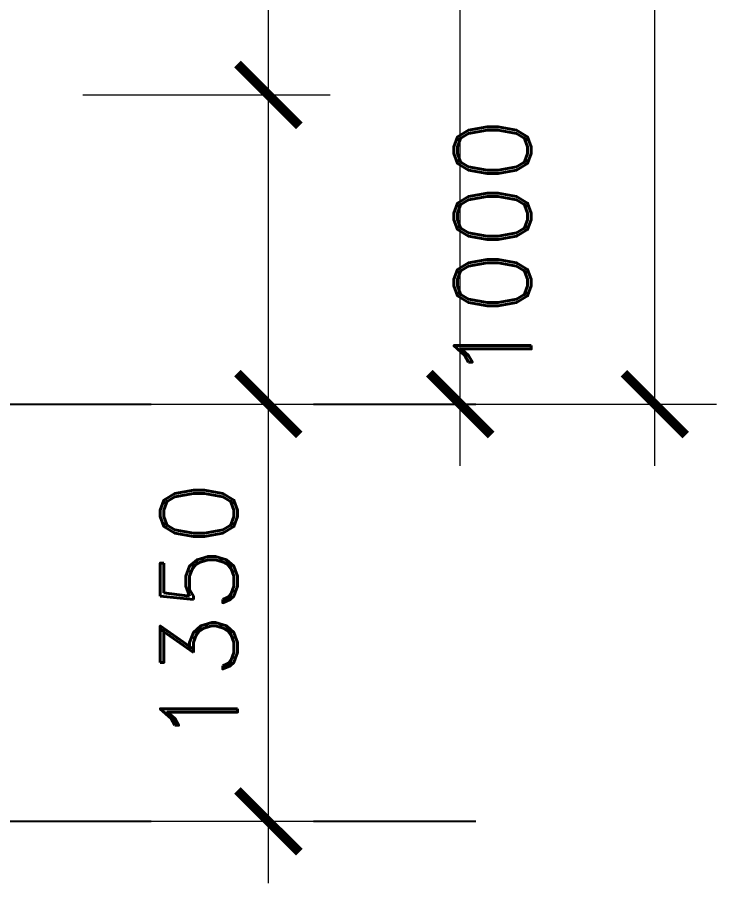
# Model space of a CAD drawing. Header units: inches. Extents: x 452443 to 881249, y 975131 to 1198310.
# Drawn here: x 590183 to 592445, y 1034959 to 1037762 of the extents above; entities that cross this region are included whole.
import ezdxf

# ---------------------------------------------------------------- set-up
doc = ezdxf.new("R2010")
doc.units = ezdxf.units.IN
doc.header["$LTSCALE"] = 3.5
doc.header["$MEASUREMENT"] = 0
doc.linetypes.add('CENTER', pattern=[2, 1.25, -0.25, 0.25, -0.25])
for name, color, linetype in [('Netthay_126', 126, 'Continuous'), ('thuocdo', 3, 'Continuous'), ('Truc', 252, 'Continuous')]:
    doc.layers.add(name, color=color, linetype=linetype)
doc.styles.add('chu 1', font='VHELVEN0.TTF')
doc.styles.add('romand', font='romand.shx')
doc.dimstyles.new('TL100', dxfattribs={"dimscale": 100, "dimtxt": 2.5, "dimasz": 2, "dimexe": 2, "dimexo": 1, "dimgap": 1, "dimtad": 1, "dimdec": 0, "dimzin": 0, "dimdsep": 46, "dimtxsty": 'romand', "dimblk": 'ARCHTICK', "dimcen": 2, "dimdle": 2, "dimclrd": 256, "dimclre": 256, "dimclrt": 7, "dimadec": 0, "dimazin": 0, "dimtfac": 0.004, "dimtdec": 0, "dimtmove": 2, "dimatfit": 3, "dimfxl": 1, "dimtolj": 1, "dimtzin": 0, "dimlwd": 20, "dimlwe": 20, "dimarcsym": 1})
doc.dimstyles.new('TL20...', dxfattribs={"dimscale": 20, "dimtxt": 2.5, "dimasz": 2, "dimexe": 2, "dimexo": 2, "dimgap": 1, "dimtad": 1, "dimdec": 0, "dimzin": 0, "dimdsep": 46, "dimtxsty": 'chu 1', "dimblk": 'ARCHTICK', "dimcen": 2, "dimdle": 2, "dimclrd": 256, "dimclre": 256, "dimclrt": 256, "dimadec": 1, "dimazin": 0, "dimtfac": 1, "dimtdec": 0, "dimtix": 1, "dimtofl": 0, "dimtmove": 0, "dimatfit": 3, "dimldrblk": 'ARCHTICK', "dimfxl": 10, "dimfxlon": 1, "dimtolj": 1, "dimtzin": 0, "dimlwd": -1, "dimarcsym": 0})

# ---------------------------------------------------------------- blocks, each defined once
blk = doc.blocks.new('_ArchTick')
at = {"color": 0, "linetype": 'ByBlock', "const_width": 0.15}
blk.add_lwpolyline([(-0.5, -0.5), (0.5, 0.5)], dxfattribs=at)
blk = doc.blocks.new('*D2249')
at = {"layer": 'DEFPOINTS', "color": 0}
for p in [(590295.6, 1036510.4), (590995.6, 1036510.4), (590295.6, 1035160.4)]:
    blk.add_point(p, dxfattribs=at)
at = {"layer": 'thuocdo', "linetype": 'Continuous', "lineweight": 20}
for p, q in [((590995.6, 1034960.4), (590995.6, 1036710.4)), ((590395.6, 1036510.4), (591195.6, 1036510.4)), ((590395.6, 1035160.4), (591195.6, 1035160.4))]:
    blk.add_line(p, q, dxfattribs=at)
at = {"layer": 'thuocdo', "lineweight": 20, "xscale": 200, "yscale": 200, "zscale": 200}
for p, rotation in [((590995.6, 1036510.4), 90), ((590995.6, 1035160.4), 270)]:
    blk.add_blockref('_ArchTick', p, dxfattribs=dict(at, rotation=rotation))
at = {"layer": 'thuocdo', "color": 7, "insert": (590770.6, 1035835.4), "char_height": 250, "attachment_point": 5, "rotation": 90, "style": 'romand'}
blk.add_mtext('\\A1;1350', dxfattribs=at)
blk = doc.blocks.new('*D2250')
at = {"layer": 'DEFPOINTS', "color": 0}
for p in [(590295.6, 1037510.4), (590995.6, 1037510.4), (590295.6, 1036510.4)]:
    blk.add_point(p, dxfattribs=at)
at = {"layer": 'thuocdo', "linetype": 'Continuous', "lineweight": 20}
for p, q in [((590995.6, 1036310.4), (590995.6, 1037710.4)), ((590395.6, 1037510.4), (591195.6, 1037510.4)), ((590395.6, 1036510.4), (591195.6, 1036510.4))]:
    blk.add_line(p, q, dxfattribs=at)
at = {"layer": 'thuocdo', "lineweight": 20, "xscale": 200, "yscale": 200, "zscale": 200}
for p, rotation in [((590995.6, 1037510.4), 90), ((590995.6, 1036510.4), 270)]:
    blk.add_blockref('_ArchTick', p, dxfattribs=dict(at, rotation=rotation))
at = {"layer": 'thuocdo', "color": 7, "insert": (591720.6, 1037010.4), "char_height": 250, "attachment_point": 5, "rotation": 90, "style": 'romand'}
blk.add_mtext('\\A1;1000', dxfattribs=at)
blk = doc.blocks.new('*D2251')
at = {"layer": 'DEFPOINTS', "color": 0}
for p in [(590295.6, 1039110.4), (590995.6, 1039110.4), (590295.6, 1037510.4)]:
    blk.add_point(p, dxfattribs=at)
at = {"layer": 'thuocdo', "linetype": 'Continuous', "lineweight": 20}
for p, q in [((590995.6, 1037310.4), (590995.6, 1039310.4)), ((590395.6, 1039110.4), (591195.6, 1039110.4)), ((590395.6, 1037510.4), (591195.6, 1037510.4))]:
    blk.add_line(p, q, dxfattribs=at)
at = {"layer": 'thuocdo', "lineweight": 20, "xscale": 200, "yscale": 200, "zscale": 200}
for p, rotation in [((590995.6, 1039110.4), 90), ((590995.6, 1037510.4), 270)]:
    blk.add_blockref('_ArchTick', p, dxfattribs=dict(at, rotation=rotation))
at = {"layer": 'thuocdo', "color": 7, "insert": (590770.6, 1038310.4), "char_height": 250, "attachment_point": 5, "rotation": 90, "style": 'romand'}
blk.add_mtext('\\A1;1600', dxfattribs=at)
blk = doc.blocks.new('*D2270')
at = {"layer": 'DEFPOINTS', "color": 0}
for p in [(590295.6, 1054210.4), (592245.3, 1054210.4), (590295.6, 1036510.4)]:
    blk.add_point(p, dxfattribs=at)
at = {"layer": 'thuocdo', "lineweight": 20}
for p, q in [((592245.3, 1036310.4), (592245.3, 1054410.4)), ((590395.6, 1054210.4), (592445.3, 1054210.4)), ((590395.6, 1036510.4), (592445.3, 1036510.4))]:
    blk.add_line(p, q, dxfattribs=at)
at = {"layer": 'thuocdo', "lineweight": 20, "xscale": 200, "yscale": 200, "zscale": 200}
for p, rotation in [((592245.3, 1054210.4), 90), ((592245.3, 1036510.4), 270)]:
    blk.add_blockref('_ArchTick', p, dxfattribs=dict(at, rotation=rotation))
at = {"layer": 'thuocdo', "color": 7, "insert": (592020.3, 1045360.4), "char_height": 250, "attachment_point": 5, "rotation": 90, "style": 'romand'}
blk.add_mtext('\\A1;17700', dxfattribs=at)
blk = doc.blocks.new('*D2611')
at = {"layer": 'DEFPOINTS', "color": 0}
for p in [(591196, 1040510.4), (591615.8, 1040510.4), (591196, 1036510.4)]:
    blk.add_point(p, dxfattribs=at)
at = {"layer": 'thuocdo', "lineweight": 20}
for p, q in [((591615.8, 1036310.4), (591615.8, 1040710.4)), ((591296, 1040510.4), (591815.8, 1040510.4)), ((591296, 1036510.4), (591815.8, 1036510.4))]:
    blk.add_line(p, q, dxfattribs=at)
at = {"layer": 'thuocdo', "lineweight": 20, "xscale": 200, "yscale": 200, "zscale": 200}
for p, rotation in [((591615.8, 1040510.4), 90), ((591615.8, 1036510.4), 270)]:
    blk.add_blockref('_ArchTick', p, dxfattribs=dict(at, rotation=rotation))
at = {"layer": 'thuocdo', "color": 7, "insert": (591390.8, 1038510.4), "char_height": 250, "attachment_point": 5, "rotation": 90, "style": 'romand'}
blk.add_mtext('\\A1;4000', dxfattribs=at)

msp = doc.modelspace()

# ---------------------------------------------------------------- linework, layer by layer
at = {"layer": 'Netthay_126'}
msp.add_lwpolyline([(588934.9, 1035160.4), (590434.3, 1035160.4)], dxfattribs=at)
at = {"layer": 'Truc', "linetype": 'CENTER', "ltscale": 600}
for points in [[(558591.5, 1036510.4), (592145.6, 1036510.4)], [(558591.5, 1035160.4), (592145.6, 1035160.4)]]:
    msp.add_lwpolyline(points, dxfattribs=at)

# ---------------------------------------------------------------- dimensions: what is measured, and where the dimension line sits
at = {"layer": 'thuocdo'}
for base, p1, p2, picture, middle in [((592245.3, 1054210.4), (590295.6, 1036510.4), (590295.6, 1054210.4), '*D2270', (592020.3, 1045360.4)), ((591615.8, 1040510.4), (591196, 1036510.4), (591196, 1040510.4), '*D2611', (591390.8, 1038510.4))]:
    dim = msp.add_linear_dim(base=base, p1=p1, p2=p2, angle=90, dimstyle='TL100', override={"dimfxl": 10, "dimarcsym": 1}, dxfattribs=at)
    dim.commit()
    dim.dimension.update_dxf_attribs({"geometry": picture, "text_midpoint": middle})
for base, p1, p2, picture, middle in [((590995.6, 1039110.4), (590295.6, 1037510.4), (590295.6, 1039110.4), '*D2251', (590770.6, 1038310.4)), ((590995.6, 1037510.4), (590295.6, 1036510.4), (590295.6, 1037510.4), '*D2250', (591720.6, 1037010.4)), ((590995.6, 1036510.4), (590295.6, 1035160.4), (590295.6, 1036510.4), '*D2249', (590770.6, 1035835.4))]:
    dim = msp.add_linear_dim(base=base, p1=p1, p2=p2, angle=90, dimstyle='TL100', dxfattribs=at)
    dim.commit()
    dim.dimension.update_dxf_attribs({"geometry": picture, "text_midpoint": middle})

# ---------------------------------------------------------------- leaders
msp.add_leader([(587956.9, 1035820.6), (589125.4, 1034478.3), (591399.9, 1034478.3)], dimstyle='TL20...', override={"dimasz": 15, "dimtad": 0, "dimfxl": 7})

doc.saveas('drawing.dxf')
